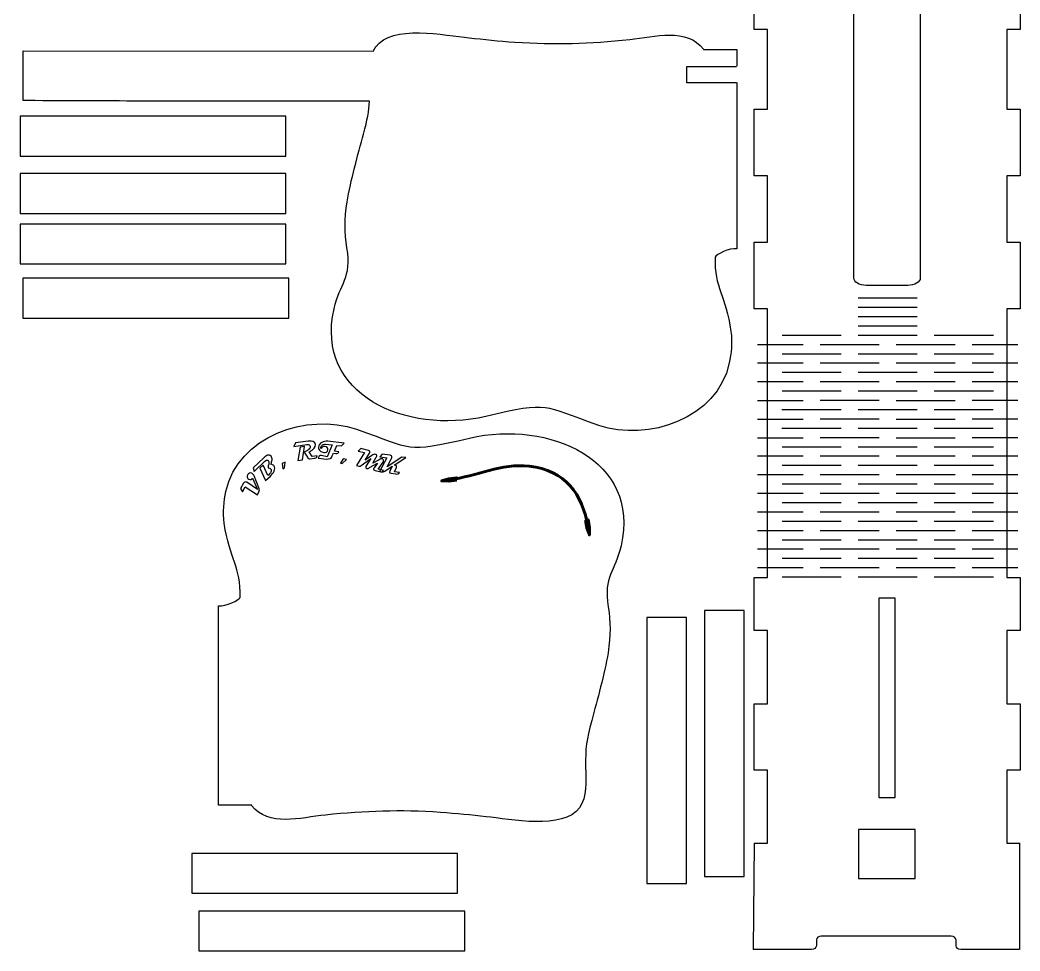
# Model space of a CAD drawing. Header units: millimetres. Extents: x -36 to 627, y -167 to 363.
# Drawn here: x -36.3 to 264.5, y -166.9 to 113.1 of the extents above; entities that cross this region are included whole.
import ezdxf

# ---------------------------------------------------------------- set-up
doc = ezdxf.new("R2010")
doc.units = ezdxf.units.MM
doc.header["$MEASUREMENT"] = 0
doc.layers.add('layer 1', color=7, linetype='Continuous')

msp = doc.modelspace()

# ---------------------------------------------------------------- hatches: boundary and pattern name
at = {"layer": 'layer 1', "true_color": 0x1c1b17}
h = msp.add_hatch(color=250, dxfattribs=at)
edge = h.paths.add_edge_path()
edge.add_spline(control_points=[(95.1157, -25.3292), (95.1157, -25.3292), (92.7253, -25.6551), (92.7253, -25.6551), (92.7253, -25.6551), (90.5189, -25.5699), (90.5189, -25.5699), (90.5189, -25.5699), (92.622, -24.8971), (92.622, -24.8971), (92.622, -24.8971), (95.0124, -24.5712), (95.0124, -24.5712), (95.0124, -24.5712), (95.1157, -25.3292), (95.1157, -25.3292)], knot_values=[0, 0, 0, 0, 0.2, 0.2, 0.2, 0.4, 0.4, 0.4, 0.6, 0.6, 0.6, 0.8, 0.8, 0.8, 1, 1, 1, 1], degree=3, periodic=1)
h = msp.add_hatch(color=250, dxfattribs=at)
edge = h.paths.add_edge_path()
edge.add_spline(control_points=[(133.8166, -37.3567), (133.8166, -37.3567), (134.2399, -39.7317), (134.2399, -39.7317), (134.2399, -39.7317), (134.9981, -41.8056), (134.9981, -41.8056), (134.9981, -41.8056), (134.9931, -39.5974), (134.9931, -39.5974), (134.9931, -39.5974), (134.5697, -37.2224), (134.5697, -37.2224), (134.5697, -37.2224), (133.8166, -37.3567), (133.8166, -37.3567)], knot_values=[0, 0, 0, 0, 0.2, 0.2, 0.2, 0.4, 0.4, 0.4, 0.6, 0.6, 0.6, 0.8, 0.8, 0.8, 1, 1, 1, 1], degree=3, periodic=1)

# ---------------------------------------------------------------- linework, layer by layer
at = {"layer": 'layer 1', "color": 250, "lineweight": 25}
for points in [[(-36.3005, 72.1483), (43.6995, 72.1483), (43.6995, 84.1483), (-36.3005, 84.1483), (-36.3005, 72.1483)], [(-36.3006, 39.6983), (43.6994, 39.6983), (43.6994, 51.6983), (-36.3006, 51.6983), (-36.3006, 39.6983)], [(-35.4538, 23.4307), (44.5462, 23.4307), (44.5462, 35.4307), (-35.4538, 35.4307), (-35.4538, 23.4307)], [(222.0001, -120.8), (227.0001, -120.8), (227.0001, -60.8), (222.0001, -60.8), (222.0001, -120.8)], [(15.3461, -149.5812), (95.3461, -149.5812), (95.3461, -137.5812), (15.3461, -137.5812), (15.3461, -149.5812)], [(17.4628, -166.9379), (97.4628, -166.9379), (97.4628, -154.9379), (17.4628, -154.9379), (17.4628, -166.9379)]]:
    msp.add_lwpolyline(points, close=True, dxfattribs=at)
for points, knots in [([(184.5, -134.5498), (184.5, -134.5498), (188.5001, -134.5498), (188.5001, -134.5498), (188.5001, -134.5498), (188.5001, -112.5499), (188.5001, -112.5499), (188.5001, -112.5499), (184.5, -112.5499), (184.5, -112.5499), (184.5, -112.5499), (184.5, -92.5498), (184.5, -92.5498), (184.5, -92.5498), (188.5001, -92.5498), (188.5001, -92.5498), (188.5001, -92.5498), (188.5001, -70.5498), (188.5001, -70.5498), (188.5001, -70.5498), (184.5, -70.5498), (184.5, -70.5498), (184.5, -70.5498), (184.5, -54.5498), (184.5, -54.5498), (184.5, -54.5498), (188.5001, -54.5498), (188.5001, -54.5498), (188.5001, -54.5498), (188.5001, 26.2502), (188.5001, 26.2502), (188.5001, 26.2502), (184.5, 26.2502), (184.5, 26.2502), (184.5, 26.2502), (184.5, 46.2503), (184.5, 46.2503), (184.5, 46.2503), (188.5001, 46.2503), (188.5001, 46.2503), (188.5001, 46.2503), (188.5001, 66.2504), (188.5001, 66.2504), (188.5001, 66.2504), (184.5, 66.2504), (184.5, 66.2504), (184.5, 66.2504), (184.5, 86.2505), (184.5, 86.2505), (184.5, 86.2505), (188.5001, 86.2505), (188.5001, 86.2505), (188.5001, 86.2505), (188.5001, 110.2495), (188.5001, 110.2495), (188.5001, 110.2495), (184.5, 110.2495), (184.5, 110.2495), (184.5, 110.2495), (184.5, 130.2496), (184.5, 130.2496), (184.5, 130.2496), (188.5001, 130.2496), (188.5001, 130.2496), (188.5001, 130.2496), (188.5001, 150.2497), (188.5001, 150.2497), (188.5001, 150.2497), (184.5, 150.2497), (184.5, 150.2497), (184.5, 150.2497), (184.5, 170.2498), (184.5, 170.2498), (184.5, 170.2498), (188.5001, 170.2498), (188.5001, 170.2498), (188.5001, 170.2498), (188.5001, 251.0499), (188.5001, 251.0499), (188.5001, 251.0499), (184.5, 251.0499), (184.5, 251.0499), (184.5, 251.0499), (184.5, 267.0499), (184.5, 267.0499), (184.5, 267.0499), (188.5001, 267.0499), (188.5001, 267.0499), (188.5001, 267.0499), (188.5001, 289.0499), (188.5001, 289.0499), (188.5001, 289.0499), (184.5, 289.0499), (184.5, 289.0499), (184.5, 289.0499), (184.5, 309.05), (184.5, 309.05), (184.5, 309.05), (188.5001, 309.0499), (188.5001, 309.0499), (188.5001, 309.0499), (188.5001, 331.0499), (188.5001, 331.0499), (188.5001, 331.0499), (184.5, 331.0499), (184.5, 331.0499)], [0, 0, 0, 0, 0.02857143, 0.02857143, 0.02857143, 0.05714286, 0.05714286, 0.05714286, 0.08571429, 0.08571429, 0.08571429, 0.11428571, 0.11428571, 0.11428571, 0.14285714, 0.14285714, 0.14285714, 0.17142857, 0.17142857, 0.17142857, 0.2, 0.2, 0.2, 0.22857143, 0.22857143, 0.22857143, 0.25714286, 0.25714286, 0.25714286, 0.28571429, 0.28571429, 0.28571429, 0.31428571, 0.31428571, 0.31428571, 0.34285714, 0.34285714, 0.34285714, 0.37142857, 0.37142857, 0.37142857, 0.4, 0.4, 0.4, 0.42857143, 0.42857143, 0.42857143, 0.45714286, 0.45714286, 0.45714286, 0.48571429, 0.48571429, 0.48571429, 0.51428571, 0.51428571, 0.51428571, 0.54285714, 0.54285714, 0.54285714, 0.57142857, 0.57142857, 0.57142857, 0.6, 0.6, 0.6, 0.62857143, 0.62857143, 0.62857143, 0.65714286, 0.65714286, 0.65714286, 0.68571429, 0.68571429, 0.68571429, 0.71428571, 0.71428571, 0.71428571, 0.74285714, 0.74285714, 0.74285714, 0.77142857, 0.77142857, 0.77142857, 0.8, 0.8, 0.8, 0.82857143, 0.82857143, 0.82857143, 0.85714286, 0.85714286, 0.85714286, 0.88571429, 0.88571429, 0.88571429, 0.91428571, 0.91428571, 0.91428571, 0.94285714, 0.94285714, 0.94285714, 0.97142857, 0.97142857, 0.97142857, 1, 1, 1, 1]), ([(214.5001, 161.0001), (214.5001, 161.0001), (214.5001, 35.5), (214.5001, 35.5), (214.5001, 34.2626), (216.1876, 33.25), (218.2501, 33.25), (218.2501, 33.25), (230.75, 33.25), (230.75, 33.25), (232.8126, 33.25), (234.5001, 34.2626), (234.5001, 35.5), (234.5001, 35.5), (234.5001, 161.0001), (234.5001, 161.0001), (234.5001, 162.2375), (232.8126, 163.2501), (230.75, 163.2501), (230.75, 163.2501), (218.2501, 163.2501), (218.2501, 163.2501), (216.1876, 163.2501), (214.5001, 162.2375), (214.5001, 161.0001)], [0, 0, 0, 0, 0.125, 0.125, 0.125, 0.25, 0.25, 0.25, 0.375, 0.375, 0.375, 0.5, 0.5, 0.5, 0.625, 0.625, 0.625, 0.75, 0.75, 0.75, 0.875, 0.875, 0.875, 1, 1, 1, 1]), ([(260.4999, 150.2497), (260.4999, 150.2497), (260.4999, 130.2496), (260.4999, 130.2496), (260.4999, 130.2496), (264.5, 130.2496), (264.5, 130.2496), (264.5, 130.2496), (264.5, 110.2495), (264.5, 110.2495), (264.5, 110.2495), (260.4999, 110.2495), (260.4999, 110.2495), (260.4999, 110.2495), (260.4999, 86.2505), (260.4999, 86.2505), (260.4999, 86.2505), (264.5, 86.2505), (264.5, 86.2505), (264.5, 86.2505), (264.5, 66.2504), (264.5, 66.2504), (264.5, 66.2504), (260.4999, 66.2504), (260.4999, 66.2504), (260.4999, 66.2504), (260.4999, 46.2503), (260.4999, 46.2503), (260.4999, 46.2503), (264.5, 46.2503), (264.5, 46.2503), (264.5, 46.2503), (264.5, 26.2502), (264.5, 26.2502), (264.5, 26.2502), (260.4999, 26.2502), (260.4999, 26.2502), (260.4999, 26.2502), (260.4999, -54.5499), (260.4999, -54.5499), (260.4999, -54.5499), (264.5, -54.5499), (264.5, -54.5499), (264.5, -54.5499), (264.5, -70.5499), (264.5, -70.5499), (264.5, -70.5499), (260.4999, -70.5499), (260.4999, -70.5499), (260.4999, -70.5499), (260.4999, -92.5499), (260.4999, -92.5499), (260.4999, -92.5499), (264.5, -92.5499), (264.5, -92.5499), (264.5, -92.5499), (264.5, -112.55), (264.5, -112.55), (264.5, -112.55), (260.4999, -112.55), (260.4999, -112.55), (260.4999, -112.55), (260.4999, -134.5499), (260.4999, -134.5499), (260.4999, -134.5499), (264.5, -134.5499), (264.5, -134.5499)], [0, 0, 0, 0, 0.04545455, 0.04545455, 0.04545455, 0.09090909, 0.09090909, 0.09090909, 0.13636364, 0.13636364, 0.13636364, 0.18181818, 0.18181818, 0.18181818, 0.22727273, 0.22727273, 0.22727273, 0.27272727, 0.27272727, 0.27272727, 0.31818182, 0.31818182, 0.31818182, 0.36363636, 0.36363636, 0.36363636, 0.40909091, 0.40909091, 0.40909091, 0.45454545, 0.45454545, 0.45454545, 0.5, 0.5, 0.5, 0.54545455, 0.54545455, 0.54545455, 0.59090909, 0.59090909, 0.59090909, 0.63636364, 0.63636364, 0.63636364, 0.68181818, 0.68181818, 0.68181818, 0.72727273, 0.72727273, 0.72727273, 0.77272727, 0.77272727, 0.77272727, 0.81818182, 0.81818182, 0.81818182, 0.86363636, 0.86363636, 0.86363636, 0.90909091, 0.90909091, 0.90909091, 0.95454545, 0.95454545, 0.95454545, 1, 1, 1, 1]), ([(69.9336, 103.6532), (70.1548, 104.1313), (70.4043, 104.5654), (70.7144, 105.0069), (75.4891, 111.8064), (91.6239, 108.4754), (98.8146, 107.7212), (103.1939, 107.2619), (107.6645, 106.7608), (112.5455, 106.4266), (124.7532, 105.5912), (134.9205, 105.9809), (147.1236, 107.2201), (154.6134, 107.9806), (164.2825, 110.9259), (169.3142, 104.3103)], [0, 0, 0, 0, 0.2, 0.2, 0.2, 0.4, 0.4, 0.4, 0.6, 0.6, 0.6, 0.8, 0.8, 0.8, 1, 1, 1, 1]), ([(70.7144, 105.0069), (75.4893, 111.8065), (91.6239, 108.4754), (98.8146, 107.7212), (103.1939, 107.2619), (107.6645, 106.7608), (112.5455, 106.4266), (124.7532, 105.5912), (134.9205, 105.9809), (147.1236, 107.2201), (154.6134, 107.9806), (164.2825, 110.9259), (169.3142, 104.3103)], [0, 0, 0, 0, 0.25, 0.25, 0.25, 0.5, 0.5, 0.5, 0.75, 0.75, 0.75, 1, 1, 1, 1]), ([(68.8392, 88.7068), (68.8392, 88.7068), (68.8392, 88.7068), (68.8392, 88.7068), (45.7237, 88.7068), (22.608, 88.7068), (-0.5075, 88.7068), (-2.0325, 88.7068), (-33.819, 88.8387), (-35.344, 88.8387), (-35.344, 88.8387), (-35.3017, 103.8478), (-35.3017, 103.8478), (-35.3017, 103.8478), (69.9176, 103.7068), (69.9176, 103.7068)], [0, 0, 0, 0, 0.2, 0.2, 0.2, 0.4, 0.4, 0.4, 0.6, 0.6, 0.6, 0.8, 0.8, 0.8, 1, 1, 1, 1]), ([(169.2735, 104.2513), (169.2735, 104.2513), (179.2735, 104.2513), (179.2735, 104.2513), (179.2735, 104.2513), (179.2735, 101.7213), (179.2735, 101.7213), (179.2735, 101.7213), (179.2735, 99.1913), (179.2735, 99.1913)], [0, 0, 0, 0, 0.33333333, 0.33333333, 0.33333333, 0.66666667, 0.66666667, 0.66666667, 1, 1, 1, 1]), ([(179.2561, 94.1471), (179.2561, 94.1471), (164.2561, 94.1471), (164.2561, 94.1471), (164.2561, 94.1471), (164.2561, 99.1471), (164.2561, 99.1471), (164.2561, 99.1471), (179.2561, 99.1471), (179.2561, 99.1471)], [0, 0, 0, 0, 0.33333333, 0.33333333, 0.33333333, 0.66666667, 0.66666667, 0.66666667, 1, 1, 1, 1]), ([(179.2735, 94.2964), (179.2735, 94.2964), (179.2735, 44.2513), (179.2735, 44.2513), (177.1051, 44.6552), (173.0638, 42.4685), (172.7743, 41.7598)], [0, 0, 0, 0, 0.5, 0.5, 0.5, 1, 1, 1, 1]), ([(172.7743, 41.7598), (172.535, 32.3987), (175.9667, 30.329), (177.5503, 19.4413), (178.0297, 16.1455), (177.6415, 12.718), (177.0486, 9.9201), (173.511, -6.7687), (152.6078, -13.923), (137.772, -8.83), (120.4537, -2.8852), (123.4914, -1.5846), (103.787, -6.1574), (79.8249, -11.7184), (52.2701, 0.4025), (58.1695, 26.2063), (59.9813, 34.1308), (63.5384, 35.2486), (62.0602, 44.6006), (61.3324, 49.2053), (61.2738, 53.0829), (62.1059, 58.3813), (63.1006, 64.7152), (65.4013, 72.6829), (67.0194, 78.7818), (68.1869, 83.1827), (68.6987, 85.5301), (68.8392, 88.7068)], [0, 0, 0, 0, 0.11111111, 0.11111111, 0.11111111, 0.22222222, 0.22222222, 0.22222222, 0.33333333, 0.33333333, 0.33333333, 0.44444444, 0.44444444, 0.44444444, 0.55555556, 0.55555556, 0.55555556, 0.66666667, 0.66666667, 0.66666667, 0.77777778, 0.77777778, 0.77777778, 0.88888889, 0.88888889, 0.88888889, 1, 1, 1, 1]), ([(172.7743, 41.7598), (172.535, 32.3987), (175.9667, 30.329), (177.5503, 19.4413), (178.0297, 16.1455), (177.6415, 12.718), (177.0486, 9.9201), (173.511, -6.7687), (152.6078, -13.923), (137.772, -8.83), (120.4537, -2.8852), (123.4914, -1.5846), (103.787, -6.1574), (79.8249, -11.7184), (52.2701, 0.4025), (58.1695, 26.2063), (59.9813, 34.1308), (63.5384, 35.2486), (62.0602, 44.6006), (61.3324, 49.2053), (61.2738, 53.0829), (62.1059, 58.3813), (63.1006, 64.7152), (65.4013, 72.6828), (67.0194, 78.7818)], [0, 0, 0, 0, 0.125, 0.125, 0.125, 0.25, 0.25, 0.25, 0.375, 0.375, 0.375, 0.5, 0.5, 0.5, 0.625, 0.625, 0.625, 0.75, 0.75, 0.75, 0.875, 0.875, 0.875, 1, 1, 1, 1]), ([(-36.3005, 66.8985), (-36.3005, 66.8985), (43.6995, 66.8985), (43.6995, 66.8985), (43.6995, 66.8985), (43.6995, 54.8985), (43.6995, 54.8985), (43.6995, 54.8985), (-36.3005, 54.8985), (-36.3005, 54.8985), (-36.3005, 54.8985), (-36.3005, 66.8985), (-36.3005, 66.8985)], [0, 0, 0, 0, 0.25, 0.25, 0.25, 0.5, 0.5, 0.5, 0.75, 0.75, 0.75, 1, 1, 1, 1]), ([(29.9186, -60.5873), (30.1579, -51.2262), (26.7262, -49.1565), (25.1426, -38.2688), (24.6632, -34.973), (25.0514, -31.5455), (25.6443, -28.7476), (29.1819, -12.0588), (50.0851, -4.9045), (64.9209, -9.9975), (82.2392, -15.9423), (79.2015, -17.2429), (98.9059, -12.6701), (122.868, -7.1091), (150.4228, -19.23), (144.5234, -45.0338), (142.7116, -52.9583), (139.1545, -54.0761), (140.6327, -63.4281), (141.3605, -68.0328), (141.4191, -71.9104), (140.587, -77.2088), (139.5923, -83.5427), (137.2916, -91.5103), (135.6735, -97.6093), (134.0575, -103.7004), (133.7376, -105.6746), (133.8488, -111.6823), (133.9304, -116.0893), (134.3095, -120.515), (131.9785, -123.8344), (127.2036, -130.634), (111.069, -127.3029), (103.8783, -126.5487), (99.499, -126.0894), (95.0284, -125.5883), (90.1474, -125.2541), (77.9397, -124.4187), (67.7724, -124.8084), (55.5693, -126.0476), (48.0795, -126.8081), (38.4104, -129.7534), (33.3787, -123.1378)], [0, 0, 0, 0, 0.07142857, 0.07142857, 0.07142857, 0.14285714, 0.14285714, 0.14285714, 0.21428571, 0.21428571, 0.21428571, 0.28571429, 0.28571429, 0.28571429, 0.35714286, 0.35714286, 0.35714286, 0.42857143, 0.42857143, 0.42857143, 0.5, 0.5, 0.5, 0.57142857, 0.57142857, 0.57142857, 0.64285714, 0.64285714, 0.64285714, 0.71428571, 0.71428571, 0.71428571, 0.78571429, 0.78571429, 0.78571429, 0.85714286, 0.85714286, 0.85714286, 0.92857143, 0.92857143, 0.92857143, 1, 1, 1, 1]), ([(29.9186, -60.5873), (30.1579, -51.2262), (26.7262, -49.1565), (25.1426, -38.2688), (24.6632, -34.973), (25.0514, -31.5455), (25.6443, -28.7476), (29.1819, -12.0588), (50.0851, -4.9045), (64.9209, -9.9975), (82.2392, -15.9423), (79.2015, -17.2429), (98.9059, -12.6701), (122.868, -7.1091), (150.4228, -19.23), (144.5234, -45.0338), (142.7116, -52.9583), (139.1545, -54.0761), (140.6327, -63.4281), (141.3605, -68.0328), (141.4191, -71.9104), (140.587, -77.2088), (139.5923, -83.5427), (137.2916, -91.5103), (135.6735, -97.6093), (134.0575, -103.7004), (133.7376, -105.6746), (133.8488, -111.6823), (133.9304, -116.0893), (134.3095, -120.515), (131.9785, -123.8344), (127.2036, -130.634), (111.069, -127.3029), (103.8783, -126.5487), (99.499, -126.0894), (95.0284, -125.5883), (90.1474, -125.2541), (77.9397, -124.4187), (67.7724, -124.8084), (55.5693, -126.0476), (48.0795, -126.8081), (38.4104, -129.7534), (33.3787, -123.1378)], [0, 0, 0, 0, 0.07142857, 0.07142857, 0.07142857, 0.14285714, 0.14285714, 0.14285714, 0.21428571, 0.21428571, 0.21428571, 0.28571429, 0.28571429, 0.28571429, 0.35714286, 0.35714286, 0.35714286, 0.42857143, 0.42857143, 0.42857143, 0.5, 0.5, 0.5, 0.57142857, 0.57142857, 0.57142857, 0.64285714, 0.64285714, 0.64285714, 0.71428571, 0.71428571, 0.71428571, 0.78571429, 0.78571429, 0.78571429, 0.85714286, 0.85714286, 0.85714286, 0.92857143, 0.92857143, 0.92857143, 1, 1, 1, 1]), ([(33.4194, -123.0788), (33.4194, -123.0788), (23.4194, -123.0788), (23.4194, -123.0788), (23.4194, -123.0788), (23.4194, -63.0788), (23.4194, -63.0788), (25.5878, -63.4827), (29.6291, -61.296), (29.9186, -60.5873)], [0, 0, 0, 0, 0.33333333, 0.33333333, 0.33333333, 0.66666667, 0.66666667, 0.66666667, 1, 1, 1, 1]), ([(169.573, -144.5029), (169.573, -144.5029), (169.573, -64.5029), (169.573, -64.5029), (169.573, -64.5029), (181.573, -64.5029), (181.573, -64.5029), (181.573, -64.5029), (181.573, -144.5029), (181.573, -144.5029), (181.573, -144.5029), (169.573, -144.5029), (169.573, -144.5029)], [0, 0, 0, 0, 0.25, 0.25, 0.25, 0.5, 0.5, 0.5, 0.75, 0.75, 0.75, 1, 1, 1, 1]), ([(152.2163, -146.6196), (152.2163, -146.6196), (152.2163, -66.6196), (152.2163, -66.6196), (152.2163, -66.6196), (164.2163, -66.6196), (164.2163, -66.6196), (164.2163, -66.6196), (164.2163, -146.6196), (164.2163, -146.6196), (164.2163, -146.6196), (152.2163, -146.6196), (152.2163, -146.6196)], [0, 0, 0, 0, 0.25, 0.25, 0.25, 0.5, 0.5, 0.5, 0.75, 0.75, 0.75, 1, 1, 1, 1]), ([(215.9081, -130.379), (215.9081, -130.379), (232.9667, -130.379), (232.9667, -130.379), (232.9667, -130.379), (232.9667, -145.125), (232.9667, -145.125), (232.9667, -145.125), (215.9081, -145.125), (215.9081, -145.125), (215.9081, -145.125), (215.9081, -130.379), (215.9081, -130.379)], [0, 0, 0, 0, 0.25, 0.25, 0.25, 0.5, 0.5, 0.5, 0.75, 0.75, 0.75, 1, 1, 1, 1]), ([(264.25, -166.5), (264.25, -166.5), (246.7165, -166.4999), (246.7165, -166.4999), (245.9099, -166.4999), (245.2499, -166.0049), (245.2499, -165.3999), (245.2499, -165.3999), (245.2499, -163.5999), (245.2499, -163.5999), (245.2499, -162.9949), (244.5899, -162.4999), (243.7832, -162.4999), (243.7832, -162.4999), (204.7168, -162.4999), (204.7168, -162.4999), (203.9101, -162.4999), (203.2501, -162.9949), (203.2501, -163.5999), (203.2501, -163.5999), (203.2501, -165.3999), (203.2501, -165.3999), (203.2501, -166.0049), (202.5901, -166.4999), (201.7835, -166.4999), (201.7835, -166.4999), (184.25, -166.4999), (184.25, -166.4999)], [0, 0, 0, 0, 0.11111111, 0.11111111, 0.11111111, 0.22222222, 0.22222222, 0.22222222, 0.33333333, 0.33333333, 0.33333333, 0.44444444, 0.44444444, 0.44444444, 0.55555556, 0.55555556, 0.55555556, 0.66666667, 0.66666667, 0.66666667, 0.77777778, 0.77777778, 0.77777778, 0.88888889, 0.88888889, 0.88888889, 1, 1, 1, 1])]:
    msp.add_open_spline(points, degree=3, knots=knots, dxfattribs=at)
at = {"layer": 'layer 1', "color": 242, "lineweight": 25}
for points in [[(233.6004, 29.404), (233.6004, 29.404), (215.8032, 29.404), (215.8032, 29.404)], [(233.6004, 26.6065), (233.6004, 26.6065), (215.8032, 26.6065), (215.8032, 26.6065)], [(233.6004, 23.8093), (233.6004, 23.8093), (215.8032, 23.8093), (215.8032, 23.8093)], [(210.7184, 18.2147), (210.7184, 18.2147), (192.9208, 18.2147), (192.9208, 18.2147)], [(233.6004, 21.012), (233.6004, 21.012), (215.8032, 21.012), (215.8032, 21.012)], [(233.6004, 18.2147), (233.6004, 18.2147), (215.8032, 18.2147), (215.8032, 18.2147)], [(256.4829, 18.2147), (256.4829, 18.2147), (238.6854, 18.2147), (238.6854, 18.2147)], [(199.2769, 15.4175), (199.2769, 15.4175), (185.5434, 15.4175), (185.5434, 15.4175)], [(222.1594, 15.4175), (222.1594, 15.4175), (204.3618, 15.4175), (204.3618, 15.4175)], [(245.0419, 15.4175), (245.0419, 15.4175), (227.2443, 15.4175), (227.2443, 15.4175)], [(263.8602, 15.4175), (263.8602, 15.4175), (250.1268, 15.4175), (250.1268, 15.4175)], [(210.7184, 12.6202), (210.7184, 12.6202), (192.9208, 12.6202), (192.9208, 12.6202)], [(233.6004, 12.6202), (233.6004, 12.6202), (215.8032, 12.6202), (215.8032, 12.6202)], [(256.4829, 12.6202), (256.4829, 12.6202), (238.6854, 12.6202), (238.6854, 12.6202)], [(199.2769, 9.823), (199.2769, 9.823), (185.5434, 9.823), (185.5434, 9.823)], [(222.1594, 9.823), (222.1594, 9.823), (204.3618, 9.823), (204.3618, 9.823)], [(245.0419, 9.823), (245.0419, 9.823), (227.2443, 9.823), (227.2443, 9.823)], [(263.8602, 9.823), (263.8602, 9.823), (250.1268, 9.823), (250.1268, 9.823)], [(210.7184, 7.0258), (210.7184, 7.0258), (192.9208, 7.0258), (192.9208, 7.0258)], [(233.6004, 7.0258), (233.6004, 7.0258), (215.8032, 7.0258), (215.8032, 7.0258)], [(256.4829, 7.0258), (256.4829, 7.0258), (238.6854, 7.0258), (238.6854, 7.0258)], [(199.2769, 4.2285), (199.2769, 4.2285), (185.5434, 4.2285), (185.5434, 4.2285)], [(222.1594, 4.2285), (222.1594, 4.2285), (204.3618, 4.2285), (204.3618, 4.2285)], [(245.0419, 4.2285), (245.0419, 4.2285), (227.2443, 4.2285), (227.2443, 4.2285)], [(263.8602, 4.2285), (263.8602, 4.2285), (250.1268, 4.2285), (250.1268, 4.2285)], [(210.7184, 1.4316), (210.7184, 1.4316), (192.9208, 1.4316), (192.9208, 1.4316)], [(233.6004, 1.4316), (233.6004, 1.4316), (215.8032, 1.4316), (215.8032, 1.4316)], [(256.4829, 1.4316), (256.4829, 1.4316), (238.6854, 1.4316), (238.6854, 1.4316)], [(185.5434, -1.3657), (185.5434, -1.3657), (199.2769, -1.3657), (199.2769, -1.3657)], [(222.1594, -1.3657), (222.1594, -1.3657), (204.3618, -1.3657), (204.3618, -1.3657)], [(227.2443, -1.3657), (227.2443, -1.3657), (245.0419, -1.3657), (245.0419, -1.3657)], [(263.8602, -1.3657), (263.8602, -1.3657), (250.1268, -1.3657), (250.1268, -1.3657)], [(210.69, -4.1629), (210.69, -4.1629), (192.8927, -4.1629), (192.8927, -4.1629)], [(233.5724, -4.1629), (233.5724, -4.1629), (215.775, -4.1629), (215.775, -4.1629)], [(256.4549, -4.1629), (256.4549, -4.1629), (238.6575, -4.1629), (238.6575, -4.1629)], [(185.5434, -6.9602), (185.5434, -6.9602), (199.2769, -6.9602), (199.2769, -6.9602)], [(222.1594, -6.9602), (222.1594, -6.9602), (204.3618, -6.9602), (204.3618, -6.9602)], [(227.2443, -6.9602), (227.2443, -6.9602), (245.0419, -6.9602), (245.0419, -6.9602)], [(263.8602, -6.9602), (263.8602, -6.9602), (250.1268, -6.9602), (250.1268, -6.9602)], [(210.69, -9.7575), (210.69, -9.7575), (192.8927, -9.7575), (192.8927, -9.7575)], [(233.5724, -9.7575), (233.5724, -9.7575), (215.775, -9.7575), (215.775, -9.7575)], [(256.4549, -9.7575), (256.4549, -9.7575), (238.6575, -9.7575), (238.6575, -9.7575)], [(185.5434, -12.5547), (185.5434, -12.5547), (199.2769, -12.5547), (199.2769, -12.5547)], [(222.1594, -12.5547), (222.1594, -12.5547), (204.3618, -12.5547), (204.3618, -12.5547)], [(227.2443, -12.5547), (227.2443, -12.5547), (245.0419, -12.5547), (245.0419, -12.5547)], [(263.8602, -12.5547), (263.8602, -12.5547), (250.1268, -12.5547), (250.1268, -12.5547)], [(210.7184, -15.352), (210.7184, -15.352), (192.9208, -15.352), (192.9208, -15.352)], [(233.6004, -15.352), (233.6004, -15.352), (215.8032, -15.352), (215.8032, -15.352)], [(256.4829, -15.352), (256.4829, -15.352), (238.6854, -15.352), (238.6854, -15.352)], [(199.2769, -18.1489), (199.2769, -18.1489), (185.5434, -18.1489), (185.5434, -18.1489)], [(210.7184, -20.9462), (210.7184, -20.9462), (192.9208, -20.9462), (192.9208, -20.9462)], [(222.1594, -18.1489), (222.1594, -18.1489), (204.3618, -18.1489), (204.3618, -18.1489)], [(233.6004, -20.9462), (233.6004, -20.9462), (215.8032, -20.9462), (215.8032, -20.9462)], [(245.0419, -18.1489), (245.0419, -18.1489), (227.2443, -18.1489), (227.2443, -18.1489)], [(256.4829, -20.9462), (256.4829, -20.9462), (238.6854, -20.9462), (238.6854, -20.9462)], [(263.8602, -18.1489), (263.8602, -18.1489), (250.1268, -18.1489), (250.1268, -18.1489)], [(199.2769, -23.7434), (199.2769, -23.7434), (185.5434, -23.7434), (185.5434, -23.7434)], [(222.1594, -23.7434), (222.1594, -23.7434), (204.3618, -23.7434), (204.3618, -23.7434)], [(245.0419, -23.7434), (245.0419, -23.7434), (227.2443, -23.7434), (227.2443, -23.7434)], [(263.8602, -23.7434), (263.8602, -23.7434), (250.1268, -23.7434), (250.1268, -23.7434)], [(210.7184, -26.5406), (210.7184, -26.5406), (192.9208, -26.5406), (192.9208, -26.5406)], [(233.6004, -26.5406), (233.6004, -26.5406), (215.8032, -26.5406), (215.8032, -26.5406)], [(256.4829, -26.5406), (256.4829, -26.5406), (238.6854, -26.5406), (238.6854, -26.5406)], [(199.2769, -29.3379), (199.2769, -29.3379), (185.5434, -29.3379), (185.5434, -29.3379)], [(222.1594, -29.3379), (222.1594, -29.3379), (204.3618, -29.3379), (204.3618, -29.3379)], [(245.0419, -29.3379), (245.0419, -29.3379), (227.2443, -29.3379), (227.2443, -29.3379)], [(263.8602, -29.3379), (263.8602, -29.3379), (250.1268, -29.3379), (250.1268, -29.3379)], [(210.7184, -32.1351), (210.7184, -32.1351), (192.9208, -32.1351), (192.9208, -32.1351)], [(233.6004, -32.1351), (233.6004, -32.1351), (215.8032, -32.1351), (215.8032, -32.1351)], [(256.4829, -32.1351), (256.4829, -32.1351), (238.6854, -32.1351), (238.6854, -32.1351)], [(199.2769, -34.9324), (199.2769, -34.9324), (185.5434, -34.9324), (185.5434, -34.9324)], [(222.1594, -34.9324), (222.1594, -34.9324), (204.3618, -34.9324), (204.3618, -34.9324)], [(245.0419, -34.9324), (245.0419, -34.9324), (227.2443, -34.9324), (227.2443, -34.9324)], [(263.8602, -34.9324), (263.8602, -34.9324), (250.1268, -34.9324), (250.1268, -34.9324)], [(210.7184, -37.7296), (210.7184, -37.7296), (192.9208, -37.7296), (192.9208, -37.7296)], [(233.6004, -37.7296), (233.6004, -37.7296), (215.8032, -37.7296), (215.8032, -37.7296)], [(256.4829, -37.7296), (256.4829, -37.7296), (238.6854, -37.7296), (238.6854, -37.7296)], [(199.2769, -40.5268), (199.2769, -40.5268), (185.5434, -40.5268), (185.5434, -40.5268)], [(222.1594, -40.5268), (222.1594, -40.5268), (204.3618, -40.5268), (204.3618, -40.5268)], [(245.0419, -40.5268), (245.0419, -40.5268), (227.2443, -40.5268), (227.2443, -40.5268)], [(263.8602, -40.5268), (263.8602, -40.5268), (250.1268, -40.5268), (250.1268, -40.5268)], [(210.7184, -43.3241), (210.7184, -43.3241), (192.9208, -43.3241), (192.9208, -43.3241)], [(233.6004, -43.3241), (233.6004, -43.3241), (215.8032, -43.3241), (215.8032, -43.3241)], [(256.4829, -43.3241), (256.4829, -43.3241), (238.6854, -43.3241), (238.6854, -43.3241)], [(199.2769, -46.1213), (199.2769, -46.1213), (185.5434, -46.1213), (185.5434, -46.1213)], [(222.1594, -46.1213), (222.1594, -46.1213), (204.3618, -46.1213), (204.3618, -46.1213)], [(245.0419, -46.1213), (245.0419, -46.1213), (227.2443, -46.1213), (227.2443, -46.1213)], [(263.8602, -46.1213), (263.8602, -46.1213), (250.1268, -46.1213), (250.1268, -46.1213)], [(210.7184, -48.9186), (210.7184, -48.9186), (192.9208, -48.9186), (192.9208, -48.9186)], [(233.6004, -48.9186), (233.6004, -48.9186), (215.8032, -48.9186), (215.8032, -48.9186)], [(256.4829, -48.9186), (256.4829, -48.9186), (238.6854, -48.9186), (238.6854, -48.9186)], [(199.2769, -51.7158), (199.2769, -51.7158), (185.5434, -51.7158), (185.5434, -51.7158)], [(222.1594, -51.7158), (222.1594, -51.7158), (204.3618, -51.7158), (204.3618, -51.7158)], [(245.0419, -51.7158), (245.0419, -51.7158), (227.2443, -51.7158), (227.2443, -51.7158)], [(263.8602, -51.7158), (263.8602, -51.7158), (250.1268, -51.7158), (250.1268, -51.7158)], [(210.7184, -54.5133), (210.7184, -54.5133), (192.9208, -54.5133), (192.9208, -54.5133)], [(233.6004, -54.5133), (233.6004, -54.5133), (215.8032, -54.5133), (215.8032, -54.5133)], [(256.4829, -54.5133), (256.4829, -54.5133), (238.6854, -54.5133), (238.6854, -54.5133)]]:
    msp.add_open_spline(points, degree=3, dxfattribs=at)
at = {"layer": 'layer 1', "color": 250}
for points, knots in [([(53.0729, -18.002), (53.0887, -18.1906), (53.0216, -18.3516), (52.8714, -18.4861), (52.7353, -18.6063), (52.5677, -18.6801), (52.37, -18.7076), (52.37, -18.7076), (50.9242, -18.9074), (50.9242, -18.9074), (50.7265, -18.9349), (50.5684, -18.9039), (50.4512, -18.813), (50.3745, -18.7554), (50.2685, -18.6205), (50.1348, -18.4082), (50.1348, -18.4082), (49.1711, -16.8731), (49.1711, -16.8731), (49.2614, -16.8426), (49.4663, -16.7413), (49.7843, -16.5704), (50.0921, -16.4048), (50.2852, -16.2945), (50.361, -16.2371), (50.8227, -15.9111), (51.0279, -15.5536), (50.9743, -15.166), (50.9123, -14.7202), (50.5667, -14.5407), (49.9361, -14.6275), (49.9361, -14.6275), (46.1129, -15.1577), (46.1129, -15.1577), (46.1129, -15.1577), (46.5675, -14.1307), (46.5675, -14.1307), (46.5675, -14.1307), (50.3429, -13.6073), (50.3429, -13.6073), (51.6995, -13.42), (52.4384, -13.7592), (52.5582, -14.6248), (52.6601, -15.3575), (52.0428, -16.0961), (50.7102, -16.8394), (50.7102, -16.8394), (51.578, -18.2085), (51.578, -18.2085), (51.578, -18.2085), (53.0729, -18.002), (53.0729, -18.002)], [0, 0, 0, 0, 0.05882353, 0.05882353, 0.05882353, 0.11764706, 0.11764706, 0.11764706, 0.17647059, 0.17647059, 0.17647059, 0.23529412, 0.23529412, 0.23529412, 0.29411765, 0.29411765, 0.29411765, 0.35294118, 0.35294118, 0.35294118, 0.41176471, 0.41176471, 0.41176471, 0.47058824, 0.47058824, 0.47058824, 0.52941176, 0.52941176, 0.52941176, 0.58823529, 0.58823529, 0.58823529, 0.64705882, 0.64705882, 0.64705882, 0.70588235, 0.70588235, 0.70588235, 0.76470588, 0.76470588, 0.76470588, 0.82352941, 0.82352941, 0.82352941, 0.88235294, 0.88235294, 0.88235294, 0.94117647, 0.94117647, 0.94117647, 1, 1, 1, 1]), ([(61.1678, -14.1623), (61.1678, -14.1623), (60.4391, -15.0429), (60.4391, -15.0429), (60.4391, -15.0429), (58.9968, -14.8881), (58.9968, -14.8881), (58.9968, -14.8881), (58.2533, -16.6149), (58.2533, -16.6149), (58.2533, -16.6149), (59.5546, -16.7552), (59.5546, -16.7552), (59.4751, -17.1492), (59.2024, -17.3247), (58.7375, -17.2808), (58.7375, -17.2808), (57.997, -17.2082), (57.997, -17.2082), (57.997, -17.2082), (57.6493, -18.0041), (57.6493, -18.0041), (57.31, -18.7275), (56.7552, -19.0478), (55.9874, -18.965), (55.9874, -18.965), (53.3682, -18.6843), (53.3682, -18.6843), (53.5083, -18.4167), (53.627, -18.2268), (53.7231, -18.1186), (53.8908, -17.9258), (54.0725, -17.8402), (54.268, -17.8618), (54.2978, -17.8654), (54.3302, -17.8703), (54.3614, -17.8791), (54.3614, -17.8791), (56.0921, -18.3445), (56.0921, -18.3445), (56.0921, -18.3445), (57.6489, -14.743), (57.6489, -14.743), (57.6489, -14.743), (55.5826, -14.5211), (55.5826, -14.5211), (55.2718, -14.4887), (54.9826, -14.5533), (54.7137, -14.7147), (54.4215, -14.8918), (54.2593, -15.1363), (54.2257, -15.4484), (54.203, -15.6646), (54.2364, -15.7924), (54.326, -15.833), (54.3991, -15.606), (54.5412, -15.4328), (54.7549, -15.3133), (54.9558, -15.1991), (55.1766, -15.1545), (55.4174, -15.1796), (55.6789, -15.2072), (55.8958, -15.3127), (56.0694, -15.4937), (56.2573, -15.6861), (56.3369, -15.9183), (56.3068, -16.1889), (56.2744, -16.4906), (56.1301, -16.7116), (55.8726, -16.8548), (55.6524, -16.9783), (55.3889, -17.0232), (55.0847, -16.9909), (54.6134, -16.9405), (54.2331, -16.7846), (53.945, -16.5257), (53.6256, -16.2348), (53.4893, -15.8672), (53.5373, -15.4218), (53.608, -14.7563), (53.9272, -14.2634), (54.4951, -13.9456), (54.9946, -13.6672), (55.5901, -13.5638), (56.2801, -13.6382), (56.2801, -13.6382), (61.1678, -14.1623), (61.1678, -14.1623)], [0, 0, 0, 0, 0.03448276, 0.03448276, 0.03448276, 0.06896552, 0.06896552, 0.06896552, 0.10344828, 0.10344828, 0.10344828, 0.13793103, 0.13793103, 0.13793103, 0.17241379, 0.17241379, 0.17241379, 0.20689655, 0.20689655, 0.20689655, 0.24137931, 0.24137931, 0.24137931, 0.27586207, 0.27586207, 0.27586207, 0.31034483, 0.31034483, 0.31034483, 0.34482759, 0.34482759, 0.34482759, 0.37931034, 0.37931034, 0.37931034, 0.4137931, 0.4137931, 0.4137931, 0.44827586, 0.44827586, 0.44827586, 0.48275862, 0.48275862, 0.48275862, 0.51724138, 0.51724138, 0.51724138, 0.55172414, 0.55172414, 0.55172414, 0.5862069, 0.5862069, 0.5862069, 0.62068966, 0.62068966, 0.62068966, 0.65517241, 0.65517241, 0.65517241, 0.68965517, 0.68965517, 0.68965517, 0.72413793, 0.72413793, 0.72413793, 0.75862069, 0.75862069, 0.75862069, 0.79310345, 0.79310345, 0.79310345, 0.82758621, 0.82758621, 0.82758621, 0.86206897, 0.86206897, 0.86206897, 0.89655172, 0.89655172, 0.89655172, 0.93103448, 0.93103448, 0.93103448, 0.96551724, 0.96551724, 0.96551724, 1, 1, 1, 1]), ([(39.2012, -18.1334), (39.4603, -18.3995), (39.5603, -18.7862), (39.5041, -19.2907), (39.4708, -19.5935), (39.3626, -19.9972), (39.1809, -20.4992), (39.5535, -20.6061), (39.8357, -20.7571), (40.0248, -20.9536), (40.4172, -21.3579), (40.4451, -21.9102), (40.111, -22.6091), (39.871, -23.1087), (39.5029, -23.5994), (39.0055, -24.0812), (39.0055, -24.0812), (37.5908, -25.4502), (37.5908, -25.4502), (37.5908, -25.4502), (35.8581, -21.7064), (35.8581, -21.7064), (35.8581, -21.7064), (36.8348, -20.7609), (36.8348, -20.7609), (36.8348, -20.7609), (38.2926, -23.9295), (38.2926, -23.9295), (38.2926, -23.9295), (38.4322, -23.7948), (38.4322, -23.7948), (38.75, -23.4865), (38.9851, -23.1901), (39.1347, -22.9039), (39.3528, -22.4768), (39.3407, -22.1393), (39.0985, -21.8887), (39.0208, -21.8086), (38.8914, -21.7479), (38.7115, -21.7055), (38.5304, -21.6643), (38.4165, -21.6178), (38.3673, -21.5674), (38.3426, -21.5416), (38.3258, -21.5223), (38.3194, -21.5067), (38.2778, -21.3916), (38.3009, -21.2183), (38.3885, -20.9853), (38.5085, -20.6618), (38.5767, -20.4044), (38.592, -20.2128), (38.6201, -19.8933), (38.5382, -19.6347), (38.3465, -19.4358), (38.0745, -19.1554), (37.7253, -19.223), (37.299, -19.6362), (37.299, -19.6362), (34.1105, -22.7227), (34.1105, -22.7227), (34.1105, -22.7227), (33.8685, -21.6352), (33.8685, -21.6352), (33.8685, -21.6352), (37.048, -18.5578), (37.048, -18.5578), (37.4653, -18.1524), (37.8337, -17.9062), (38.1505, -17.8165), (38.5409, -17.7061), (38.8903, -17.8117), (39.2012, -18.1334)], [0, 0, 0, 0, 0.04166667, 0.04166667, 0.04166667, 0.08333333, 0.08333333, 0.08333333, 0.125, 0.125, 0.125, 0.16666667, 0.16666667, 0.16666667, 0.20833333, 0.20833333, 0.20833333, 0.25, 0.25, 0.25, 0.29166667, 0.29166667, 0.29166667, 0.33333333, 0.33333333, 0.33333333, 0.375, 0.375, 0.375, 0.41666667, 0.41666667, 0.41666667, 0.45833333, 0.45833333, 0.45833333, 0.5, 0.5, 0.5, 0.54166667, 0.54166667, 0.54166667, 0.58333333, 0.58333333, 0.58333333, 0.625, 0.625, 0.625, 0.66666667, 0.66666667, 0.66666667, 0.70833333, 0.70833333, 0.70833333, 0.75, 0.75, 0.75, 0.79166667, 0.79166667, 0.79166667, 0.83333333, 0.83333333, 0.83333333, 0.875, 0.875, 0.875, 0.91666667, 0.91666667, 0.91666667, 0.95833333, 0.95833333, 0.95833333, 1, 1, 1, 1]), ([(49.3046, -15.2058), (49.3046, -15.2058), (48.6321, -19.2254), (48.6321, -19.2254), (48.6321, -19.2254), (47.2948, -19.41), (47.2948, -19.41), (47.2948, -19.41), (47.9608, -15.3918), (47.9608, -15.3918), (47.9608, -15.3918), (49.3046, -15.2058), (49.3046, -15.2058)], [0, 0, 0, 0, 0.25, 0.25, 0.25, 0.5, 0.5, 0.5, 0.75, 0.75, 0.75, 1, 1, 1, 1]), ([(73.0616, -22.4404), (72.8566, -22.8054), (72.4641, -22.9133), (71.8841, -22.7629), (71.8841, -22.7629), (70.5626, -22.4185), (70.5626, -22.4185), (70.1506, -22.3103), (69.9742, -22.1386), (70.0362, -21.901), (70.0586, -21.817), (70.1122, -21.7151), (70.1983, -21.5939), (70.1983, -21.5939), (71.2287, -20.1686), (71.2287, -20.1686), (71.2287, -20.1686), (68.8016, -21.5194), (68.8016, -21.5194), (68.5454, -21.7846), (68.3133, -21.8908), (68.1053, -21.8367), (68.0666, -21.8261), (68.0252, -21.8117), (67.9839, -21.7934), (67.7374, -21.6951), (67.6465, -21.5226), (67.7111, -21.2758), (67.7362, -21.1802), (67.7845, -21.0835), (67.8575, -20.9856), (67.8575, -20.9856), (69.1892, -18.8413), (69.1892, -18.8413), (69.1892, -18.8413), (66.3122, -20.8922), (66.3122, -20.8922), (66.104, -21.1175), (65.8657, -21.1952), (65.5957, -21.1252), (65.5957, -21.1252), (64.9097, -20.9458), (64.9097, -20.9458), (64.9097, -20.9458), (67.3319, -17.0492), (67.3319, -17.0492), (67.3319, -17.0492), (65.4639, -16.5636), (65.4639, -16.5636), (65.4639, -16.5636), (66.2298, -15.7785), (66.2298, -15.7785), (66.2298, -15.7785), (68.5603, -16.3842), (68.5603, -16.3842), (68.8832, -16.4687), (69.0143, -16.6258), (68.955, -16.8545), (68.9325, -16.9423), (68.8816, -17.043), (68.802, -17.1563), (68.802, -17.1563), (67.4912, -19.2659), (67.4912, -19.2659), (67.4912, -19.2659), (69.5693, -17.8743), (69.5693, -17.8743), (69.8004, -17.7112), (69.9716, -17.6112), (70.0831, -17.5743), (70.2671, -17.5132), (70.4844, -17.5143), (70.7363, -17.5803), (70.8074, -17.5988), (70.8744, -17.6443), (70.94, -17.7145), (71.0442, -17.8276), (71.0758, -17.9637), (71.0349, -18.1212), (71.0085, -18.2181), (70.9537, -18.3213), (70.8677, -18.4295), (70.8677, -18.4295), (69.7903, -20.1638), (69.7903, -20.1638), (69.7903, -20.1638), (71.6904, -19.1982), (71.6904, -19.1982), (71.9434, -19.0418), (72.1095, -18.9508), (72.1858, -18.924), (72.3181, -18.8858), (72.49, -18.8945), (72.7032, -18.9538), (72.7884, -18.9749), (72.8696, -19.0309), (72.9481, -19.1193), (73.069, -19.2531), (73.1057, -19.4125), (73.0569, -19.5972), (73.0292, -19.7031), (72.9743, -19.8141), (72.8922, -19.9288), (72.8922, -19.9288), (71.4017, -22.0076), (71.4017, -22.0076), (71.4017, -22.0076), (73.0616, -22.4404), (73.0616, -22.4404)], [0, 0, 0, 0, 0.02777778, 0.02777778, 0.02777778, 0.05555556, 0.05555556, 0.05555556, 0.08333333, 0.08333333, 0.08333333, 0.11111111, 0.11111111, 0.11111111, 0.13888889, 0.13888889, 0.13888889, 0.16666667, 0.16666667, 0.16666667, 0.19444444, 0.19444444, 0.19444444, 0.22222222, 0.22222222, 0.22222222, 0.25, 0.25, 0.25, 0.27777778, 0.27777778, 0.27777778, 0.30555556, 0.30555556, 0.30555556, 0.33333333, 0.33333333, 0.33333333, 0.36111111, 0.36111111, 0.36111111, 0.38888889, 0.38888889, 0.38888889, 0.41666667, 0.41666667, 0.41666667, 0.44444444, 0.44444444, 0.44444444, 0.47222222, 0.47222222, 0.47222222, 0.5, 0.5, 0.5, 0.52777778, 0.52777778, 0.52777778, 0.55555556, 0.55555556, 0.55555556, 0.58333333, 0.58333333, 0.58333333, 0.61111111, 0.61111111, 0.61111111, 0.63888889, 0.63888889, 0.63888889, 0.66666667, 0.66666667, 0.66666667, 0.69444444, 0.69444444, 0.69444444, 0.72222222, 0.72222222, 0.72222222, 0.75, 0.75, 0.75, 0.77777778, 0.77777778, 0.77777778, 0.80555556, 0.80555556, 0.80555556, 0.83333333, 0.83333333, 0.83333333, 0.86111111, 0.86111111, 0.86111111, 0.88888889, 0.88888889, 0.88888889, 0.91666667, 0.91666667, 0.91666667, 0.94444444, 0.94444444, 0.94444444, 0.97222222, 0.97222222, 0.97222222, 1, 1, 1, 1]), ([(79.7461, -18.5423), (79.7461, -18.5423), (76.2574, -20.7903), (76.2574, -20.7903), (76.2574, -20.7903), (76.5417, -20.8335), (76.5417, -20.8335), (76.8906, -20.8874), (77.0421, -21.0683), (76.9949, -21.3733), (76.9787, -21.4753), (76.938, -21.5876), (76.8699, -21.7126), (76.8699, -21.7126), (76.3003, -22.7891), (76.3003, -22.7891), (76.3003, -22.7891), (77.8549, -23.0293), (77.8549, -23.0293), (77.6792, -23.4097), (77.2851, -23.5521), (76.6726, -23.4577), (76.6726, -23.4577), (75.3608, -23.2553), (75.3608, -23.2553), (75.0017, -23.2), (74.8422, -23.0386), (74.884, -22.7724), (74.8935, -22.7091), (74.9146, -22.6445), (74.9473, -22.5788), (74.9473, -22.5788), (75.6742, -21.1605), (75.6742, -21.1605), (75.6742, -21.1605), (73.4519, -22.6016), (73.4519, -22.6016), (73.1519, -22.7951), (72.828, -22.8655), (72.4843, -22.8129), (72.4843, -22.8129), (71.8549, -22.7157), (71.8549, -22.7157), (71.8549, -22.7157), (74.0487, -18.6316), (74.0487, -18.6316), (74.0487, -18.6316), (71.9553, -18.3092), (71.9553, -18.3092), (71.9553, -18.3092), (72.6747, -17.4524), (72.6747, -17.4524), (72.6747, -17.4524), (75.0099, -17.8112), (75.0099, -17.8112), (75.4376, -17.8773), (75.6265, -18.0712), (75.5767, -18.3917), (75.5604, -18.5015), (75.5156, -18.6241), (75.4437, -18.7608), (75.4437, -18.7608), (74.1093, -21.3291), (74.1093, -21.3291), (74.1093, -21.3291), (78.5753, -18.3615), (78.5753, -18.3615), (78.5753, -18.3615), (79.7461, -18.5423), (79.7461, -18.5423)], [0, 0, 0, 0, 0.04347826, 0.04347826, 0.04347826, 0.08695652, 0.08695652, 0.08695652, 0.13043478, 0.13043478, 0.13043478, 0.17391304, 0.17391304, 0.17391304, 0.2173913, 0.2173913, 0.2173913, 0.26086957, 0.26086957, 0.26086957, 0.30434783, 0.30434783, 0.30434783, 0.34782609, 0.34782609, 0.34782609, 0.39130435, 0.39130435, 0.39130435, 0.43478261, 0.43478261, 0.43478261, 0.47826087, 0.47826087, 0.47826087, 0.52173913, 0.52173913, 0.52173913, 0.56521739, 0.56521739, 0.56521739, 0.60869565, 0.60869565, 0.60869565, 0.65217391, 0.65217391, 0.65217391, 0.69565217, 0.69565217, 0.69565217, 0.73913043, 0.73913043, 0.73913043, 0.7826087, 0.7826087, 0.7826087, 0.82608696, 0.82608696, 0.82608696, 0.86956522, 0.86956522, 0.86956522, 0.91304348, 0.91304348, 0.91304348, 0.95652174, 0.95652174, 0.95652174, 1, 1, 1, 1]), ([(43.4454, -19.8693), (43.4454, -19.8693), (43.2937, -21.6007), (43.2937, -21.6007), (43.2937, -21.6007), (42.7751, -21.8699), (42.7751, -21.8699), (42.7751, -21.8699), (42.5629, -20.3277), (42.5629, -20.3277), (42.5629, -20.3277), (43.4454, -19.8693), (43.4454, -19.8693)], [0, 0, 0, 0, 0.25, 0.25, 0.25, 0.5, 0.5, 0.5, 0.75, 0.75, 0.75, 1, 1, 1, 1]), ([(61.8755, -19.0926), (61.8755, -19.0926), (60.6362, -20.3097), (60.6362, -20.3097), (60.6362, -20.3097), (60.0683, -20.1777), (60.0683, -20.1777), (60.0683, -20.1777), (60.9093, -18.8675), (60.9093, -18.8675), (60.9093, -18.8675), (61.8755, -19.0926), (61.8755, -19.0926)], [0, 0, 0, 0, 0.25, 0.25, 0.25, 0.5, 0.5, 0.5, 0.75, 0.75, 0.75, 1, 1, 1, 1]), ([(33.4613, -23.2595), (33.7528, -23.4214), (33.9676, -23.6696), (34.1068, -24.0066), (34.1068, -24.0066), (35.5633, -27.5803), (35.5633, -27.5803), (35.7627, -28.0613), (35.7631, -28.4829), (35.5659, -28.8441), (35.5659, -28.8441), (35.1023, -29.6955), (35.1023, -29.6955), (35.1023, -29.6955), (31.4267, -27.2837), (31.4267, -27.2837), (31.4267, -27.2837), (30.5976, -28.8059), (30.5976, -28.8059), (30.5976, -28.8059), (30.0321, -27.8548), (30.0321, -27.8548), (30.0321, -27.8548), (30.9095, -26.2437), (30.9095, -26.2437), (31.0074, -26.0644), (31.1451, -25.9435), (31.3226, -25.881), (31.5002, -25.8199), (31.6748, -25.8349), (31.845, -25.9289), (31.8682, -25.9407), (31.8889, -25.9538), (31.9108, -25.9681), (31.9108, -25.9681), (35.1049, -28.1614), (35.1049, -28.1614), (35.1049, -28.1614), (33.6802, -24.734), (33.6802, -24.734), (33.5253, -24.922), (33.3384, -25.0466), (33.1182, -25.1049), (32.8993, -25.1634), (32.6898, -25.139), (32.4938, -25.0306), (32.2745, -24.9118), (32.1344, -24.7235), (32.0723, -24.4646), (32.0117, -24.2068), (32.0465, -23.9547), (32.1798, -23.7109), (32.3142, -23.4645), (32.5077, -23.2974), (32.7592, -23.2094), (33.0106, -23.1228), (33.2446, -23.1395), (33.4613, -23.2595)], [0, 0, 0, 0, 0.05263158, 0.05263158, 0.05263158, 0.10526316, 0.10526316, 0.10526316, 0.15789474, 0.15789474, 0.15789474, 0.21052632, 0.21052632, 0.21052632, 0.26315789, 0.26315789, 0.26315789, 0.31578947, 0.31578947, 0.31578947, 0.36842105, 0.36842105, 0.36842105, 0.42105263, 0.42105263, 0.42105263, 0.47368421, 0.47368421, 0.47368421, 0.52631579, 0.52631579, 0.52631579, 0.57894737, 0.57894737, 0.57894737, 0.63157895, 0.63157895, 0.63157895, 0.68421053, 0.68421053, 0.68421053, 0.73684211, 0.73684211, 0.73684211, 0.78947368, 0.78947368, 0.78947368, 0.84210526, 0.84210526, 0.84210526, 0.89473684, 0.89473684, 0.89473684, 0.94736842, 0.94736842, 0.94736842, 1, 1, 1, 1])]:
    msp.add_open_spline(points, degree=3, knots=knots, dxfattribs=at)
at = {"layer": 'layer 1', "color": 250, "lineweight": 60}
for points, knots in [([(134.5957, -39.5476), (132.7768, -29.3437), (127.7501, -22.3552), (116.863, -21.1281), (108.3715, -20.171), (101.2955, -24.1007), (92.7915, -25.2601)], [0, 0, 0, 0, 0.5, 0.5, 0.5, 1, 1, 1, 1]), ([(95.1157, -25.3292), (95.1157, -25.3292), (92.7253, -25.6551), (92.7253, -25.6551), (92.7253, -25.6551), (90.5189, -25.5699), (90.5189, -25.5699), (90.5189, -25.5699), (92.622, -24.8971), (92.622, -24.8971), (92.622, -24.8971), (95.0124, -24.5712), (95.0124, -24.5712), (95.0124, -24.5712), (95.1157, -25.3292), (95.1157, -25.3292)], [0, 0, 0, 0, 0.2, 0.2, 0.2, 0.4, 0.4, 0.4, 0.6, 0.6, 0.6, 0.8, 0.8, 0.8, 1, 1, 1, 1]), ([(133.8166, -37.3567), (133.8166, -37.3567), (134.2399, -39.7317), (134.2399, -39.7317), (134.2399, -39.7317), (134.9981, -41.8056), (134.9981, -41.8056), (134.9981, -41.8056), (134.9931, -39.5974), (134.9931, -39.5974), (134.9931, -39.5974), (134.5697, -37.2224), (134.5697, -37.2224), (134.5697, -37.2224), (133.8166, -37.3567), (133.8166, -37.3567)], [0, 0, 0, 0, 0.2, 0.2, 0.2, 0.4, 0.4, 0.4, 0.6, 0.6, 0.6, 0.8, 0.8, 0.8, 1, 1, 1, 1])]:
    msp.add_open_spline(points, degree=3, knots=knots, dxfattribs=at)
at = {"layer": 'layer 1', "color": 250, "lineweight": 25}
for points in [[(184.5, -134.5498), (184.5, -134.5498), (184.25, -166.4999), (184.25, -166.4999)], [(264.3822, -134.5145), (264.3822, -134.5145), (264.3822, -166.5145), (264.3822, -166.5145)]]:
    msp.add_open_spline(points, degree=3, dxfattribs=at)

doc.saveas('drawing.dxf')
